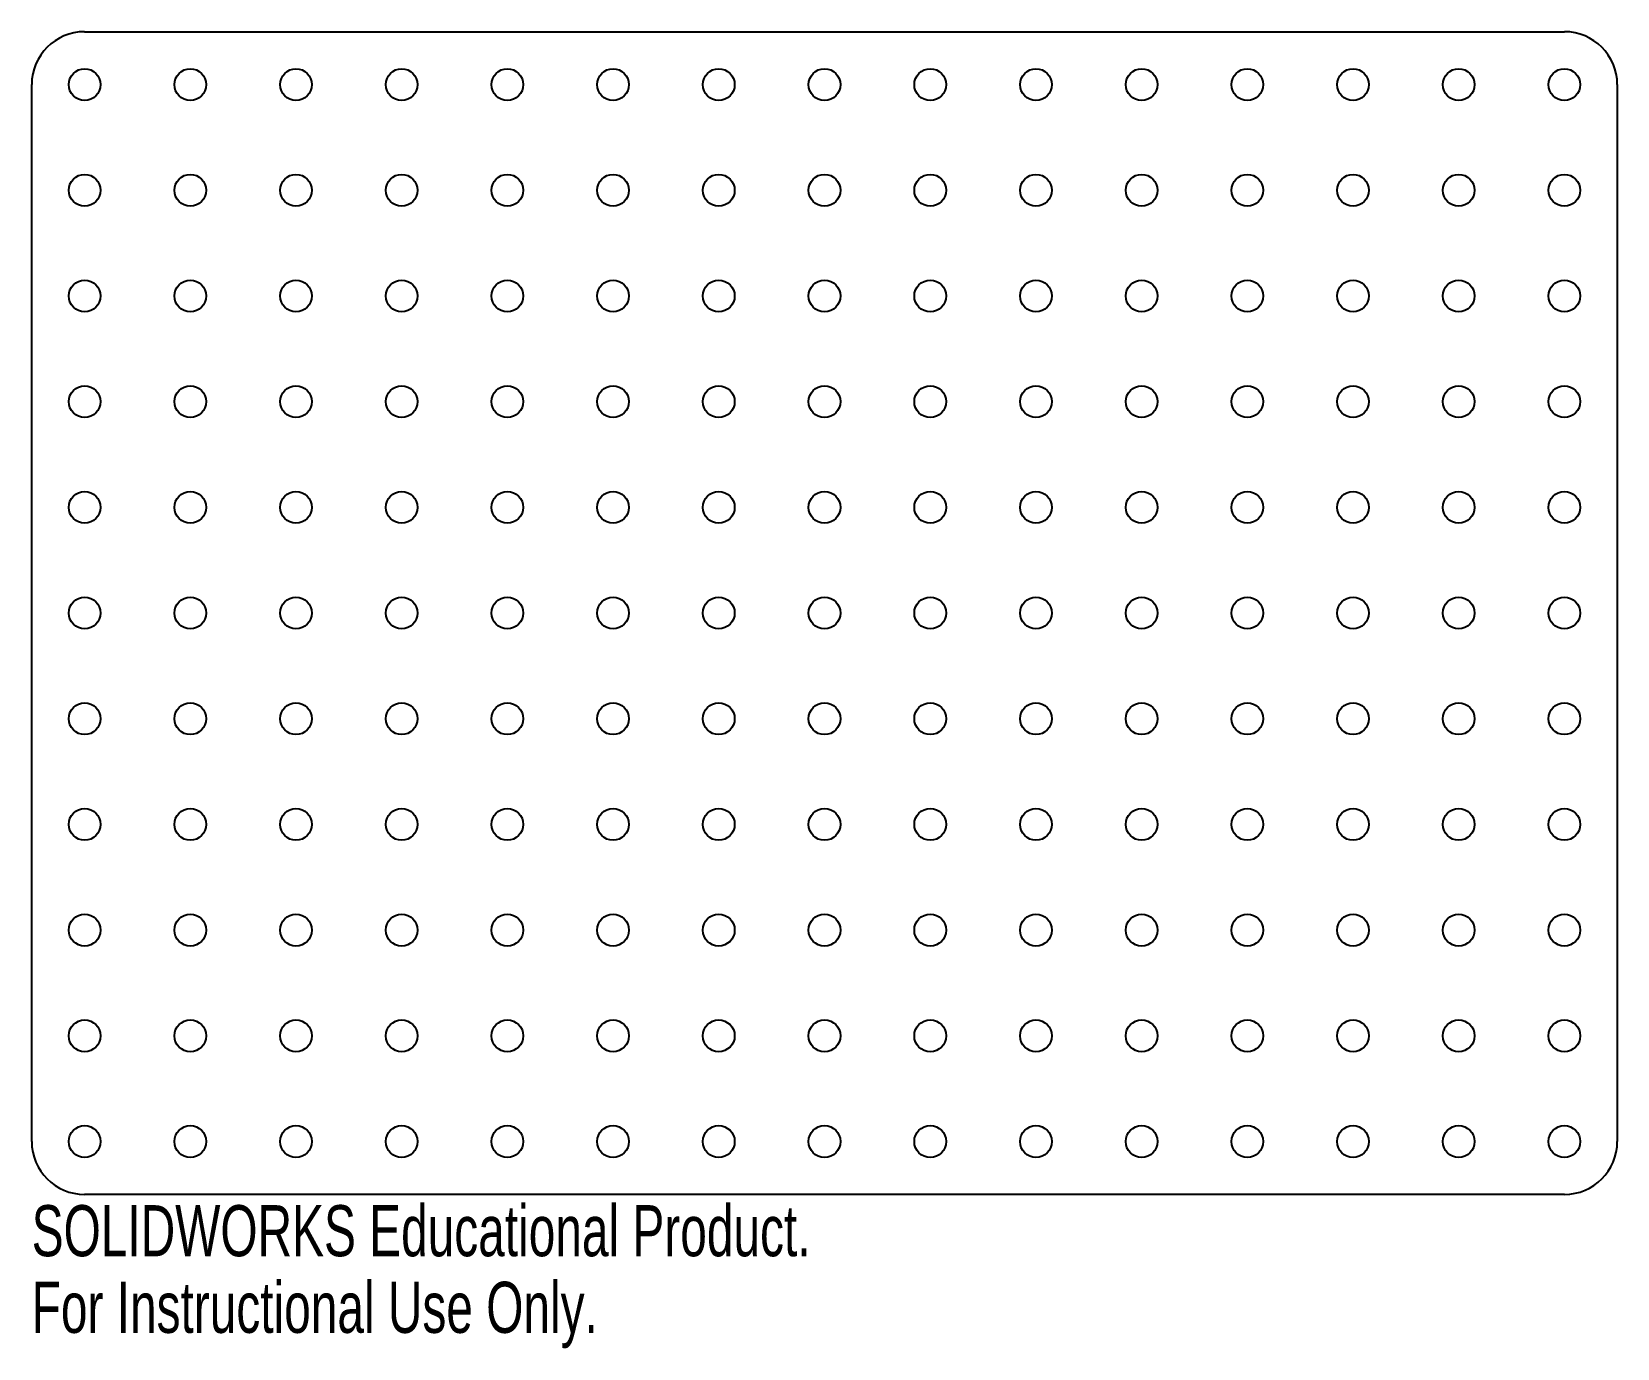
# Model space of a CAD drawing. Header units: inches. Extents: x -0.2 to 5.71, y -0.77 to 4.13.
import ezdxf

# ---------------------------------------------------------------- set-up
doc = ezdxf.new("R2010")
doc.units = ezdxf.units.IN
doc.header["$MEASUREMENT"] = 0
doc.styles.add('SLDTEXTSTYLE0', font='TXT', dxfattribs={"width": 0.7})

msp = doc.modelspace()

# ---------------------------------------------------------------- linework, layer by layer
at = {"color": 7, "linetype": 'Continuous', "lineweight": 25}
for p, q in [((0, 4.1339), (5.5118, 4.1339)), ((-0.1969, 0), (-0.1969, 3.937)), ((5.7087, 3.937), (5.7087, 0)), ((5.5118, -0.1969), (0, -0.1969))]:
    msp.add_line(p, q, dxfattribs=at)
for centre in [(0, 3.937), (0.3937, 3.937), (0.7874, 3.937), (1.1811, 3.937), (1.5748, 3.937), (1.9685, 3.937), (2.3622, 3.937), (2.7559, 3.937), (3.1496, 3.937), (3.5433, 3.937), (3.937, 3.937), (4.3307, 3.937), (4.7244, 3.937), (5.1181, 3.937), (5.5118, 3.937), (0, 3.5433), (0.3937, 3.5433), (0.7874, 3.5433), (1.1811, 3.5433), (1.5748, 3.5433), (1.9685, 3.5433), (2.3622, 3.5433), (2.7559, 3.5433), (3.1496, 3.5433), (3.5433, 3.5433), (3.937, 3.5433), (4.3307, 3.5433), (4.7244, 3.5433), (5.1181, 3.5433), (5.5118, 3.5433), (0, 3.1496), (0.3937, 3.1496), (0.7874, 3.1496), (1.1811, 3.1496), (1.5748, 3.1496), (1.9685, 3.1496), (2.3622, 3.1496), (2.7559, 3.1496), (3.1496, 3.1496), (3.5433, 3.1496), (3.937, 3.1496), (4.3307, 3.1496), (4.7244, 3.1496), (5.1181, 3.1496), (5.5118, 3.1496), (0, 2.7559), (0.3937, 2.7559), (0.7874, 2.7559), (1.1811, 2.7559), (1.5748, 2.7559), (1.9685, 2.7559), (2.3622, 2.7559), (2.7559, 2.7559), (3.1496, 2.7559), (3.5433, 2.7559), (3.937, 2.7559), (4.3307, 2.7559), (4.7244, 2.7559), (5.1181, 2.7559), (5.5118, 2.7559), (0, 2.3622), (0.3937, 2.3622), (0.7874, 2.3622), (1.1811, 2.3622), (1.5748, 2.3622), (1.9685, 2.3622), (2.3622, 2.3622), (2.7559, 2.3622), (3.1496, 2.3622), (3.5433, 2.3622), (3.937, 2.3622), (4.3307, 2.3622), (4.7244, 2.3622), (5.1181, 2.3622), (5.5118, 2.3622), (0, 1.9685), (0.3937, 1.9685), (0.7874, 1.9685), (1.1811, 1.9685), (1.5748, 1.9685), (1.9685, 1.9685), (2.3622, 1.9685), (2.7559, 1.9685), (3.1496, 1.9685), (3.5433, 1.9685), (3.937, 1.9685), (4.3307, 1.9685), (4.7244, 1.9685), (5.1181, 1.9685), (5.5118, 1.9685), (0, 1.5748), (0.3937, 1.5748), (0.7874, 1.5748), (1.1811, 1.5748), (1.5748, 1.5748), (1.9685, 1.5748), (2.3622, 1.5748), (2.7559, 1.5748), (3.1496, 1.5748), (3.5433, 1.5748), (3.937, 1.5748), (4.3307, 1.5748), (4.7244, 1.5748), (5.1181, 1.5748), (5.5118, 1.5748), (0, 1.1811), (0.3937, 1.1811), (0.7874, 1.1811), (1.1811, 1.1811), (1.5748, 1.1811), (1.9685, 1.1811), (2.3622, 1.1811), (2.7559, 1.1811), (3.1496, 1.1811), (3.5433, 1.1811), (3.937, 1.1811), (4.3307, 1.1811), (4.7244, 1.1811), (5.1181, 1.1811), (5.5118, 1.1811), (0, 0.7874), (0.3937, 0.7874), (0.7874, 0.7874), (1.1811, 0.7874), (1.5748, 0.7874), (1.9685, 0.7874), (2.3622, 0.7874), (2.7559, 0.7874), (3.1496, 0.7874), (3.5433, 0.7874), (3.937, 0.7874), (4.3307, 0.7874), (4.7244, 0.7874), (5.1181, 0.7874), (5.5118, 0.7874), (0, 0.3937), (0.3937, 0.3937), (0.7874, 0.3937), (1.1811, 0.3937), (1.5748, 0.3937), (1.9685, 0.3937), (2.3622, 0.3937), (2.7559, 0.3937), (3.1496, 0.3937), (3.5433, 0.3937), (3.937, 0.3937), (4.3307, 0.3937), (4.7244, 0.3937), (5.1181, 0.3937), (5.5118, 0.3937), (0, 0), (0.3937, 0), (0.7874, 0), (1.1811, 0), (1.5748, 0), (1.9685, 0), (2.3622, 0), (2.7559, 0), (3.1496, 0), (3.5433, 0), (3.937, 0), (4.3307, 0), (4.7244, 0), (5.1181, 0), (5.5118, 0)]:
    msp.add_circle(centre, 0.0591, dxfattribs=at)
for centre, start, end in [((0, 3.937), 90, 180), ((5.5118, 3.937), 0, 90), ((0, 0), 180, 270), ((5.5118, 0), 270, 0)]:
    msp.add_arc(centre, 0.1969, start, end, dxfattribs=at)

# ---------------------------------------------------------------- texts
at = {"color": 7, "linetype": 'Continuous', "char_height": 0.1903, "attachment_point": 1, "style": 'SLDTEXTSTYLE0'}
for s, insert in [('SOLIDWORKS Educational Product.', (-0.1969, -0.237)), ('For Instructional Use Only.', (-0.1969, -0.5224))]:
    msp.add_mtext(s, dxfattribs=dict(at, insert=insert))

doc.saveas('drawing.dxf')
